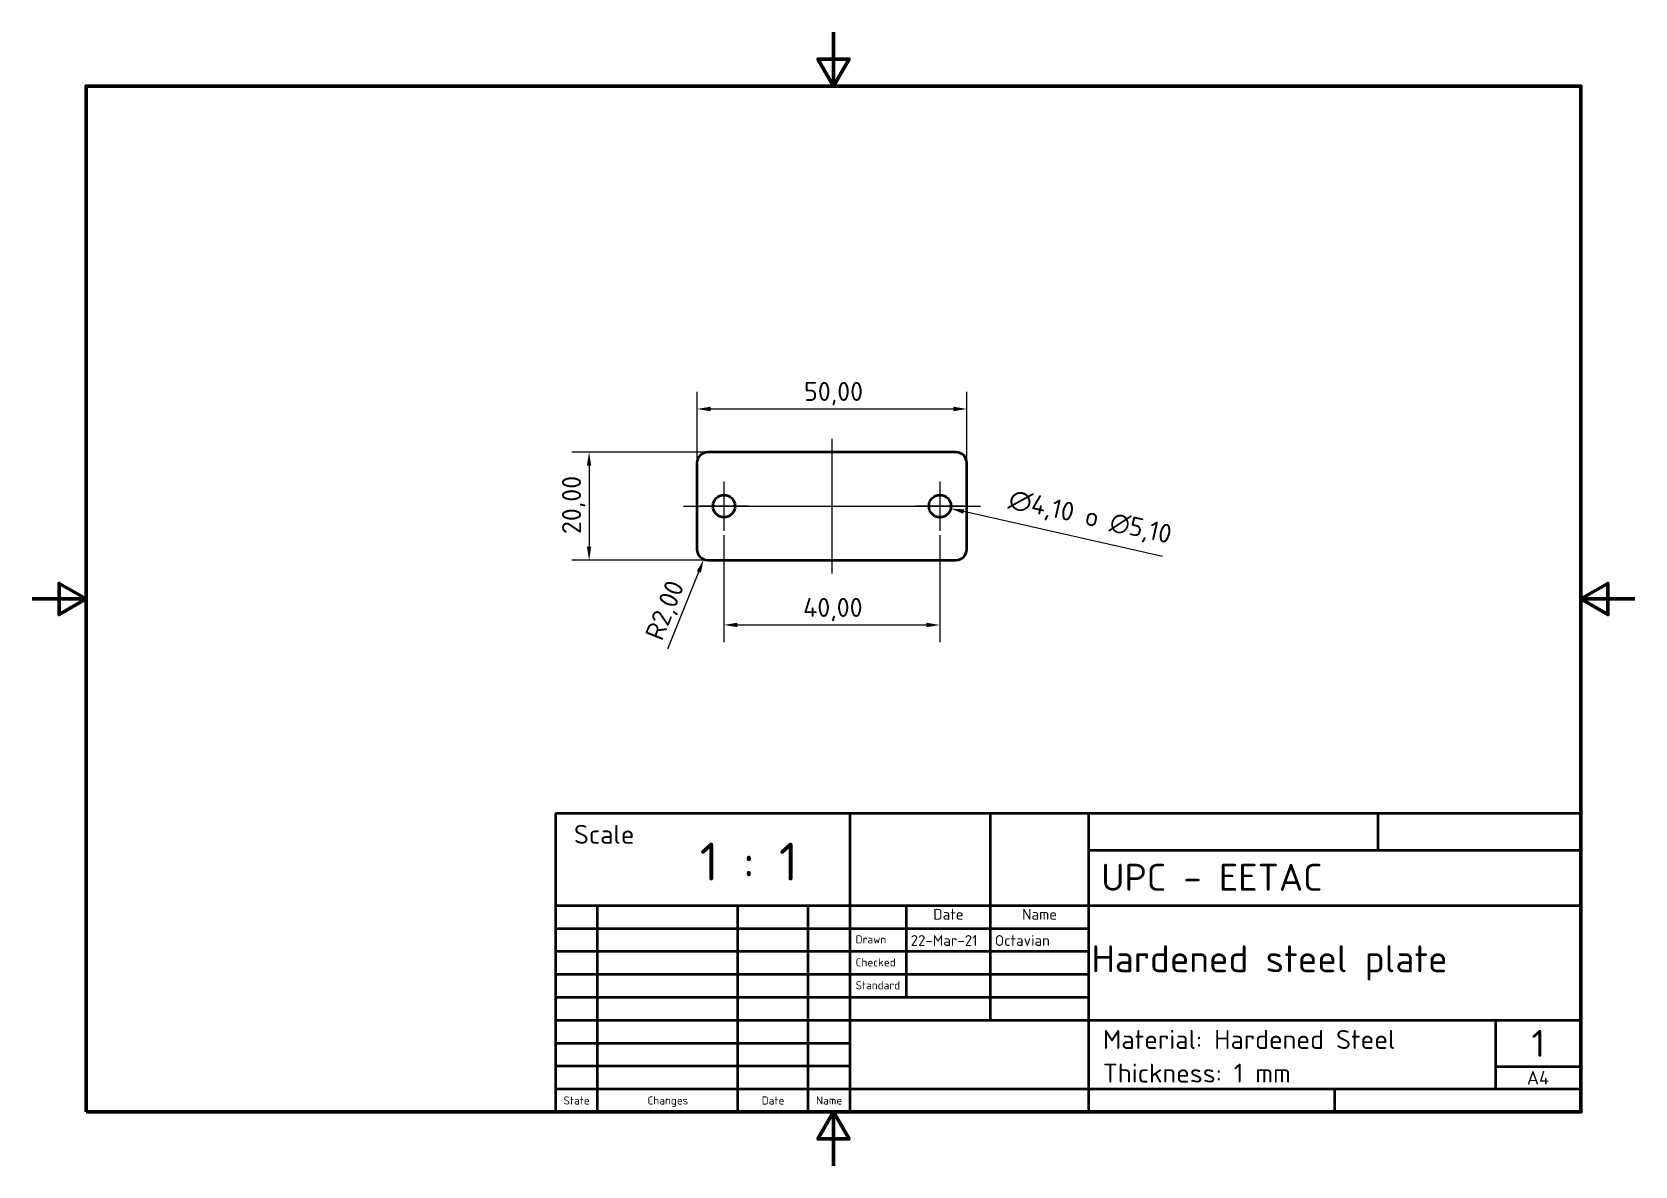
# Model space of a CAD drawing. Header units: millimetres. Extents: x 0 to 297, y 0 to 210.
import ezdxf
from ezdxf.enums import TextEntityAlignment as Align

# ---------------------------------------------------------------- set-up
doc = ezdxf.new("R2010")
doc.units = ezdxf.units.MM
for name, color, linetype, lineweight in [('Border (ISO)', 7, 'Continuous', 70), ('Center Mark (ISO)', 7, 'Continuous', 25), ('Centerline (ISO)', 7, 'Continuous', 25), ('Dimension (ISO)', 7, 'Continuous', 25), ('Symbol (ISO)', 7, 'Continuous', 25), ('Title (ISO)', 7, 'Continuous', 50), ('Visible (ISO)', 7, 'Continuous', 50)]:
    doc.layers.add(name, color=color, linetype=linetype, lineweight=lineweight)
doc.styles.add('Note Text (DIN)', font='isocpeur.ttf')
doc.styles.add('Text Style41', font='isocpeur.ttf')
doc.styles.add('Text Style43', font='isocpeur.ttf')
doc.styles.add('Text Style44', font='isocpeur.ttf')
doc.styles.add('Text Style46', font='isocpeur.ttf')
doc.dimstyles.new('Default (DIN)', dxfattribs={"dimtxt": 3.5, "dimasz": 2.5, "dimexe": 3.175, "dimexo": 0.8, "dimgap": 0.8, "dimtad": 1, "dimrnd": 1e-08, "dimzin": 0, "dimtxsty": 'Note Text (DIN)', "dimcen": 0.09, "dimdle": 10, "dimclrd": 256, "dimclre": 256, "dimclrt": 256, "dimadec": 0, "dimazin": 0, "dimtfac": 1, "dimtmove": 0, "dimatfit": 3, "dimfxl": 1, "dimtolj": 1, "dimtzin": 0, "dimlwd": -1, "dimlwe": -1, "dimarcsym": 0})

# ---------------------------------------------------------------- blocks, each defined once
blk = doc.blocks.new('Borders Default Border')
at = {"layer": 'Border (ISO)', "flags": 128}
for points in [[(148.5, 210), (148.5, 200), (145.61, 205), (151.39, 205), (148.5, 200)], [(10, 10), (10, 200), (287, 200), (287, 10), (10, 10)], [(0, 105), (10, 105), (5, 107.89), (5, 102.11), (10, 105)], [(297, 105), (287, 105), (292, 107.89), (292, 102.11), (287, 105)], [(148.5, 0), (148.5, 10), (145.61, 5), (151.39, 5), (148.5, 10)]]:
    blk.add_lwpolyline(points, dxfattribs=at)
blk = doc.blocks.new('Title Blocks DIN')
at = {"layer": 'Title (ISO)'}
for p, q in [((288.4, 155.08), (98.4, 155.08)), ((98.4, 155.08), (98.4, 99.83)), ((153, 99.83), (153, 155.08)), ((179, 138.08), (179, 155.08)), ((197.2, 99.83), (197.2, 155.08)), ((250.8, 148.33), (250.8, 155.08)), ((288.4, 99.83), (288.4, 155.08)), ((197.2, 148.33), (288.4, 148.33)), ((98.4, 138.08), (288.4, 138.08)), ((106.2, 99.83), (106.2, 138.08)), ((132.2, 99.83), (132.2, 138.08)), ((145.2, 99.83), (145.2, 138.08)), ((163.4, 121.08), (163.4, 138.08)), ((179, 116.83), (179, 138.08)), ((98.4, 133.83), (153, 133.83)), ((153, 133.83), (197.2, 133.83)), ((98.4, 129.58), (153, 129.58)), ((153, 129.58), (197.2, 129.58)), ((98.4, 125.33), (153, 125.33)), ((153, 125.33), (197.2, 125.33)), ((98.4, 121.08), (153, 121.08)), ((153, 121.08), (197.2, 121.08)), ((98.4, 116.83), (153, 116.83)), ((153, 116.83), (288.4, 116.83)), ((272.6, 104.08), (272.6, 116.83)), ((98.4, 112.58), (153, 112.58)), ((153, 108.33), (98.4, 108.33)), ((272.6, 108.22), (288.4, 108.22)), ((98.4, 104.08), (153, 104.08)), ((153, 104.08), (197.2, 104.08)), ((197.2, 104.08), (288.4, 104.08)), ((242.8, 99.83), (242.8, 104.08)), ((98.4, 99.83), (288.4, 99.83))]:
    blk.add_line(p, q, dxfattribs=at)
at = {"layer": 'Title (ISO)', "style": 'Text Style46'}
for s, p in [('Date', (171.2, 134.83)), ('Name', (188.1, 134.83))]:
    blk.add_text(s, height=2, dxfattribs=at).set_placement(p, align=Align.BOTTOM_CENTER)
at = {"layer": 'Title (ISO)', "style": 'Text Style44'}
for s, p in [('Drawn', (154, 130.58)), ('Checked', (154, 126.33)), ('Standard', (154, 122.08))]:
    blk.add_text(s, height=1.5, dxfattribs=at).set_placement(p, align=Align.BOTTOM_LEFT)
for s, p in [('State', (102.3, 101.95)), ('Changes', (119.2, 101.95)), ('Date', (138.7, 101.95)), ('Name', (149.1, 101.95))]:
    blk.add_text(s, height=1.5, dxfattribs=at).set_placement(p, align=Align.MIDDLE_CENTER)
at = {"layer": 'Title (ISO)'}
for tag, p, height, style in [('CREATION_DATE_001', (164.2, 130.58), 2, 'Text Style46'), ('AUTHOR_001', (179.8, 130.58), 2, 'Text Style46'), ('TITLE_001', (197.7, 125.7), 5, 'Text Style41'), ('Sheet_number_001', (279.25, 110.02), 5, 'Text Style41'), ('Sheet_Size_001', (278.38, 104.9), 2.5, 'Text Style43')]:
    blk.add_attdef(tag, p, '', height=height, dxfattribs=dict(at, style=style))
at = {"layer": 'Title (ISO)', "style": 'Text Style46'}
for tag, p in [('CHECKED_DATE', (164.4, 126.33)), ('CHECKED_BY', (180, 126.33)), ('ENG_APPROVAL_DATE', (164.4, 122.08)), ('ENG_APPROVED_BY', (180, 122.08))]:
    blk.add_attdef(tag, text='', height=2, dxfattribs=at).set_placement(p, align=Align.BOTTOM_LEFT)
at = {"layer": 'Title (ISO)', "style": 'Text Style41'}
blk.add_attdef('PART_NUMBER', text='', height=5, dxfattribs=at).set_placement((198.2, 110.45), align=Align.MIDDLE_LEFT)
blk = doc.blocks.new('*D7')
at = {"layer": 'Defpoints', "color": 0, "transparency": 16777216}
for p in [(125.21, 132.19), (103.21, 112.19), (125.21, 112.19)]:
    blk.add_point(p, dxfattribs=at)
at = {"layer": 'Dimension (ISO)', "transparency": 16777216}
for p, q in [((124.41, 132.19), (100.03, 132.19)), ((103.21, 129.69), (103.21, 114.69)), ((124.41, 112.19), (100.03, 112.19))]:
    blk.add_line(p, q, dxfattribs=at)
for points in [[(102.79, 129.69), (103.62, 129.69), (103.21, 132.19)], [(102.79, 114.69), (103.62, 114.69), (103.21, 112.19)]]:
    blk.add_solid(points, dxfattribs=at)
at = {"layer": 'Dimension (ISO)', "transparency": 16777216, "insert": (98.21, 117.03), "char_height": 3.5, "attachment_point": 1, "rotation": 90, "style": 'Note Text (DIN)'}
blk.add_mtext('\\A1;20,00', dxfattribs=at)
blk = doc.blocks.new('*D8')
at = {"layer": 'Defpoints', "color": 0, "transparency": 16777216}
for p in [(173.21, 140.19), (123.21, 130.19), (173.21, 130.19)]:
    blk.add_point(p, dxfattribs=at)
at = {"layer": 'Dimension (ISO)', "transparency": 16777216}
for p, q in [((123.21, 130.99), (123.21, 143.37)), ((173.21, 130.99), (173.21, 143.37)), ((125.71, 140.19), (170.71, 140.19))]:
    blk.add_line(p, q, dxfattribs=at)
for points in [[(125.71, 140.61), (125.71, 139.78), (123.21, 140.19)], [(170.71, 140.61), (170.71, 139.78), (173.21, 140.19)]]:
    blk.add_solid(points, dxfattribs=at)
at = {"layer": 'Dimension (ISO)', "transparency": 16777216, "insert": (143.04, 145.19), "char_height": 3.5, "attachment_point": 1, "style": 'Note Text (DIN)'}
blk.add_mtext('\\A1;50,00', dxfattribs=at)
blk = doc.blocks.new('*D9')
at = {"layer": 'Defpoints', "color": 0, "transparency": 16777216}
for p in [(128.21, 117.64), (168.21, 117.64), (168.21, 100.19)]:
    blk.add_point(p, dxfattribs=at)
at = {"layer": 'Dimension (ISO)', "transparency": 16777216}
for p, q in [((128.21, 116.84), (128.21, 97.02)), ((168.21, 116.84), (168.21, 97.02)), ((130.71, 100.19), (165.71, 100.19))]:
    blk.add_line(p, q, dxfattribs=at)
for points in [[(130.71, 100.61), (130.71, 99.78), (128.21, 100.19)], [(165.71, 100.61), (165.71, 99.78), (168.21, 100.19)]]:
    blk.add_solid(points, dxfattribs=at)
at = {"layer": 'Dimension (ISO)', "transparency": 16777216, "insert": (142.87, 105.19), "char_height": 3.5, "attachment_point": 1, "style": 'Note Text (DIN)'}
blk.add_mtext('\\A1;40,00', dxfattribs=at)
blk = doc.blocks.new('*D10')
at = {"layer": 'Defpoints', "color": 0, "transparency": 16777216}
for p in [(125.21, 114.19), (124.46, 112.34)]:
    blk.add_point(p, dxfattribs=at)
at = {"layer": 'Dimension (ISO)', "transparency": 16777216}
blk.add_line((117.82, 95.75), (123.53, 110.02), dxfattribs=at)
blk.add_solid([(123.15, 110.17), (123.92, 109.86), (124.46, 112.34)], dxfattribs=at)
at = {"layer": 'Dimension (ISO)', "transparency": 16777216, "insert": (113.48, 98.35), "char_height": 3.5, "attachment_point": 1, "rotation": 68.1857, "style": 'Note Text (DIN)'}
blk.add_mtext('\\A1;R2,00', dxfattribs=at)
blk = doc.blocks.new('*D11')
at = {"layer": 'Defpoints', "color": 0, "transparency": 16777216}
for p in [(166.21, 122.65), (170.21, 121.74)]:
    blk.add_point(p, dxfattribs=at)
at = {"layer": 'Dimension (ISO)', "transparency": 16777216}
for p, q in [((168.12, 122.19), (168.3, 122.19)), ((168.21, 122.1), (168.21, 122.28)), ((209.44, 112.87), (172.65, 121.19))]:
    blk.add_line(p, q, dxfattribs=at)
blk.add_solid([(172.74, 121.6), (172.55, 120.79), (170.21, 121.74)], dxfattribs=at)
at = {"layer": 'Dimension (ISO)', "transparency": 16777216, "insert": (181.49, 125.41), "char_height": 3.5, "attachment_point": 1, "rotation": 347.259, "style": 'Note Text (DIN)'}
blk.add_mtext('\\A1;\\fISOCPEUR|b0|i0;\\H3.5000;∅4,10 o \\fAIGDT|b0|i0;\\H3.5000;n\\fISOCPEUR|b0|i0;\\H3.5000;5,10', dxfattribs=at)

msp = doc.modelspace()

# ---------------------------------------------------------------- linework, layer by layer
at = {"layer": 'Center Mark (ISO)', "linetype": 'Continuous'}
for p, q in [((128.2071, 126.745), (128.2071, 117.645)), ((168.2071, 126.745), (168.2071, 117.645)), ((132.7571, 122.195), (123.6571, 122.195)), ((172.7571, 122.195), (163.6571, 122.195))]:
    msp.add_line(p, q, dxfattribs=at)
at = {"layer": 'Centerline (ISO)', "linetype": 'Continuous'}
for p, q in [((148.2071, 134.695), (148.2071, 109.695)), ((120.7071, 122.195), (175.7071, 122.195))]:
    msp.add_line(p, q, dxfattribs=at)
at = {"layer": 'Visible (ISO)'}
for p, q in [((171.2071, 132.195), (125.2071, 132.195)), ((123.2071, 130.195), (123.2071, 114.195)), ((173.2071, 114.195), (173.2071, 130.195)), ((125.2071, 112.195), (171.2071, 112.195))]:
    msp.add_line(p, q, dxfattribs=at)
for centre in [(128.2071, 122.195), (168.2071, 122.195)]:
    msp.add_circle(centre, 2.05, dxfattribs=at)
for centre, start, end in [((125.2071, 130.195), 90, 180), ((171.2071, 130.195), 0, 90), ((125.2071, 114.195), 180, 270), ((171.2071, 114.195), 270, 0)]:
    msp.add_arc(centre, 2, start, end, dxfattribs=at)

# ---------------------------------------------------------------- block references
msp.add_blockref('Borders Default Border', (0, 0))
msp.add_blockref('Title Blocks DIN', (-1.4009, -89.8281)).add_auto_attribs({'Sheet_number_001': '1', 'Sheet_Size_001': 'A4', 'TITLE_001': 'Hardened steel plate', 'CREATION_DATE_001': '22-Mar-21', 'AUTHOR_001': 'Octavian'})

# ---------------------------------------------------------------- texts
at = {"layer": 'Symbol (ISO)', "attachment_point": 1, "style": 'Note Text (DIN)'}
for s, insert, char_height, width in [('\\fISOCPEUR|b0|i0;Scale', (100.4128, 63.1711), 3.5, 11.194805), ('\\fISOCPEUR|b0|i0;\\H7.0000;1 : 1', (123.7132, 59.8706), 7, 17.5), ('\\fISOCPEUR|b0|i0;\\H5.0000;UPC - EETAC', (198.1123, 55.9543), 5, 39.981446)]:
    msp.add_mtext(s, dxfattribs=dict(at, insert=insert, char_height=char_height, width=width))
at = {"layer": 'Symbol (ISO)', "insert": (198.4128, 25.1711), "char_height": 3.5, "width": 53.175325, "attachment_point": 1, "line_spacing_factor": 1.068348, "style": 'Note Text (DIN)'}
msp.add_mtext('\\fISOCPEUR|b0|i0;Material: Hardened Steel\\P\\fISOCPEUR|b0|i0;Thickness: 1 mm', dxfattribs=at)

# ---------------------------------------------------------------- dimensions: what is measured, and where the dimension line sits
at = {"layer": 'Dimension (ISO)'}
for base, p1, p2, angle, picture, middle in [((173.2071, 140.195), (123.2071, 130.195), (173.2071, 130.195), 180, '*D8', (148.2071, 140.195)), ((103.2071, 112.195), (125.2071, 132.195), (125.2071, 112.195), 90, '*D7', (103.2071, 122.195)), ((168.2071, 100.195), (128.2071, 117.645), (168.2071, 117.645), 180, '*D9', (148.2071, 100.195))]:
    dim = msp.add_linear_dim(base=base, p1=p1, p2=p2, angle=angle, dimstyle='Default (DIN)', override={"dimgap": 0.8, "dimdec": 2, "dimtol": 0, "dimlim": 0, "dimtp": 0, "dimtm": 0, "dimtdec": 2, "dimtofl": 0, "dimatfit": 1}, dxfattribs=at)
    dim.commit()
    dim.dimension.update_dxf_attribs({"geometry": picture, "text_midpoint": middle, "dimtype": 160})
dim = msp.add_diameter_dim_2p(p1=(166.2075, 122.6471), p2=(170.2066, 121.7428), text='\\fISOCPEUR|b0|i0;\\H3.5000;<> o \\fAIGDT|b0|i0;\\H3.5000;n\\fISOCPEUR|b0|i0;\\H3.5000;5,10', dimstyle='Default (DIN)', override={"dimgap": 0.8, "dimdec": 2, "dimlfac": 1, "dimtol": 0, "dimlim": 0, "dimtp": 0, "dimtm": 0, "dimtdec": 2, "dimtofl": 0}, dxfattribs=at)
dim.commit()
dim.dimension.update_dxf_attribs({"geometry": '*D11', "text_midpoint": (194.4053, 116.2713), "dimtype": 163})
dim = msp.add_radius_dim(center=(125.2071, 114.195), mpoint=(124.4639, 112.3382), dimstyle='Default (DIN)', override={"dimgap": 0.8, "dimdec": 2, "dimlfac": 1, "dimcen": 0, "dimtol": 0, "dimlim": 0, "dimtp": 0, "dimtm": 0, "dimtdec": 2, "dimtofl": 0}, dxfattribs=at)
dim.commit()
dim.dimension.update_dxf_attribs({"geometry": '*D10', "text_midpoint": (120.1044, 101.4466), "dimtype": 164})

doc.saveas('drawing.dxf')
